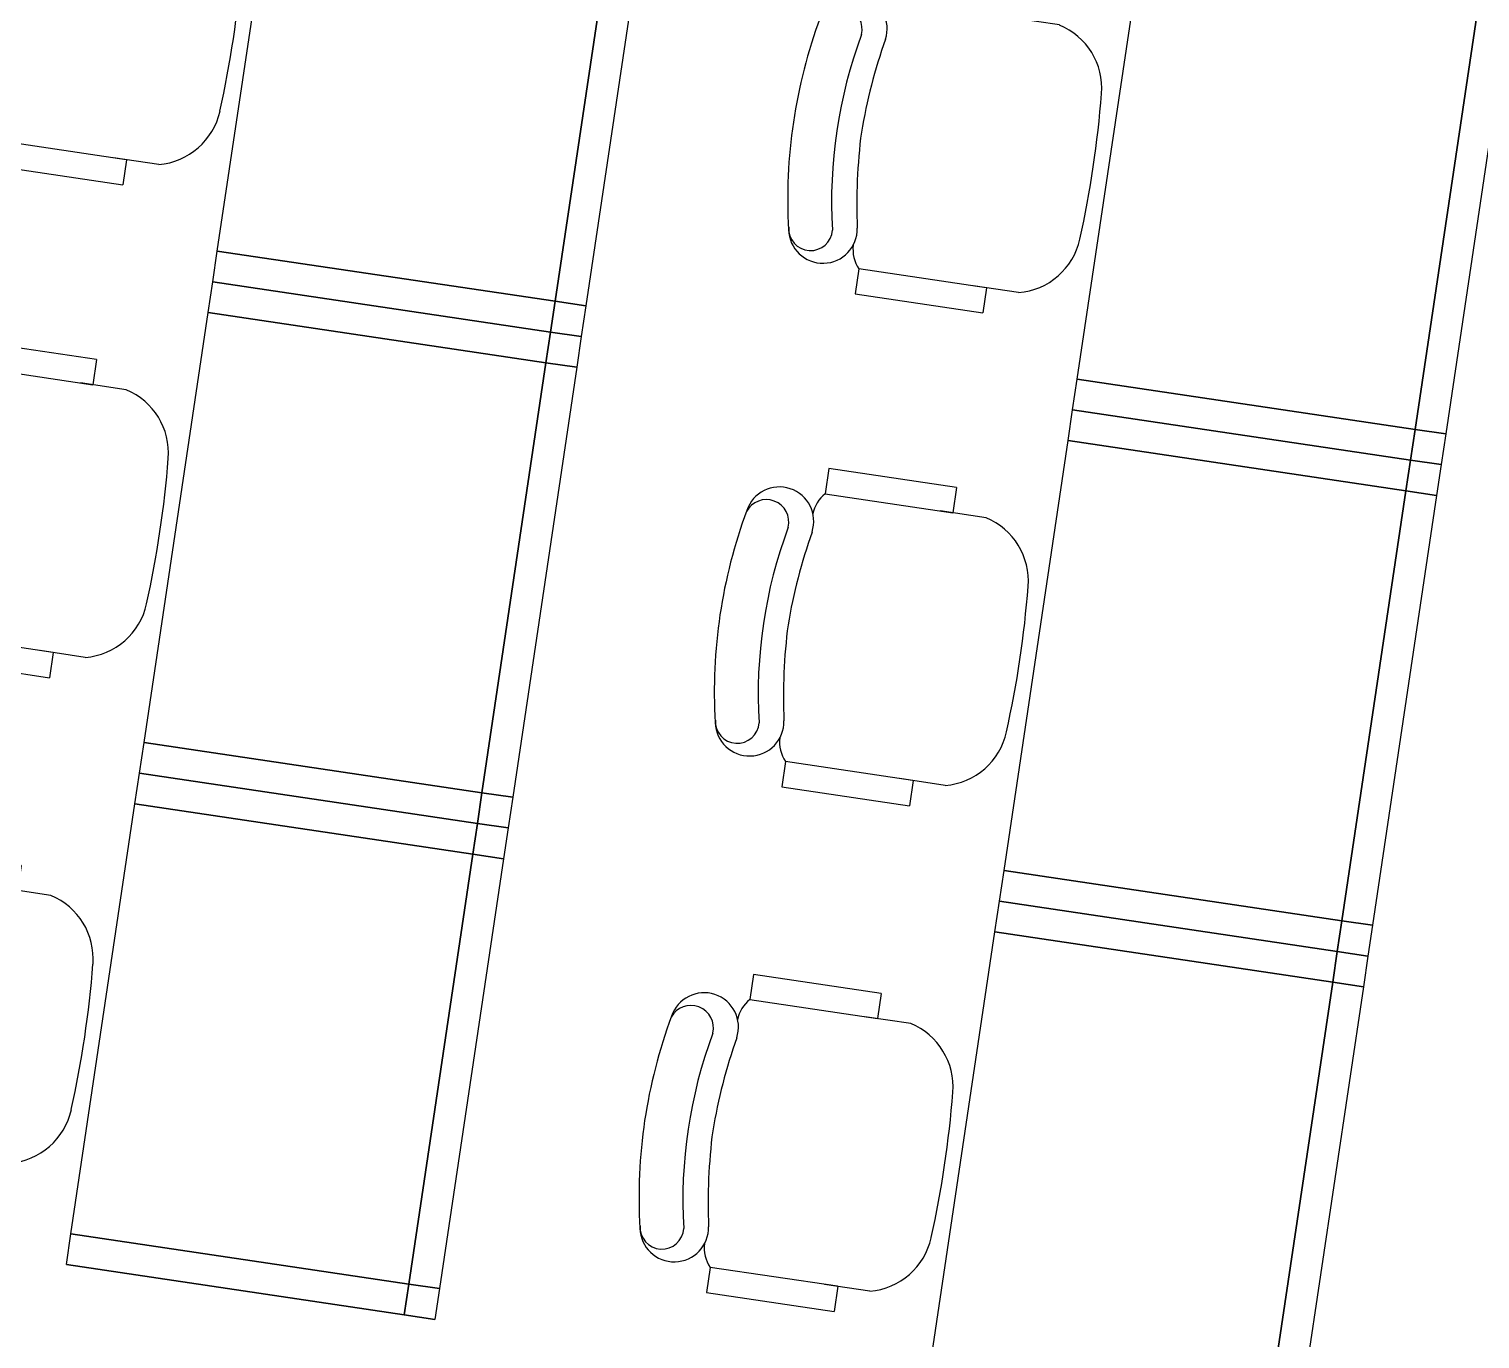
# Model space of a CAD drawing. Header units: millimetres. Extents: x 338 to 506, y 179 to 335.
# Drawn here: x 406.294 to 408.631, y 243.218 to 245.328 of the extents above; entities that cross this region are included whole.
import ezdxf

# ---------------------------------------------------------------- set-up
doc = ezdxf.new("R2010")
doc.units = ezdxf.units.MM
doc.layers.add('MUROS', color=32, linetype='Continuous')
doc.layers.add('PUPITRES', color=8, linetype='Continuous')

# ---------------------------------------------------------------- blocks, each defined once
blk = doc.blocks.new('SILLA-AULA')
at = {"layer": 'PUPITRES'}
for p, q in [((-0.3089, 0.1635), (-0.3089, 0.0888)), ((0.1271, 0.1618), (0.1271, 0.0881)), ((-0.3498, 0.1091), (-0.3498, -0.0987)), ((-0.3498, 0.1091), (-0.3089, 0.1091)), ((-0.3089, -0.0987), (-0.3089, 0.1091)), ((0.1269, 0.1096), (0.168, 0.1096)), ((0.1271, 0.1088), (0.1271, -0.0982)), ((0.168, -0.0982), (0.168, 0.1096)), ((-0.3498, -0.0987), (-0.3089, -0.0987)), ((0.1271, -0.0982), (0.168, -0.0982))]:
    blk.add_line(p, q, dxfattribs=at)
for centre, radius, start, end in [((-0.2016, 0.1365), 0.1106, 94.0766, 165.8334), ((-0.0911, -1.4149), 1.6658, 85.9234, 94.0766), ((0.0195, 0.1365), 0.1106, 13.2566, 85.9234), ((-0.2542, -0.1649), 0.0553, 80.2478, 260.1012), ((-0.2715, -0.0584), 0.0549, 227.1618, 267.5717), ((-0.0727, 0.7859), 0.9127, 259.1286, 268.8433), ((-0.1095, 0.7859), 0.9127, 271.1567, 280.8714), ((0.072, -0.1649), 0.0553, 279.8988, 99.7522), ((0.0898, -0.0579), 0.0549, 270.7226, 312.8382), ((-0.2498, -0.1856), 0.0362, 85.0872, 250.3213), ((-0.0876, 0.6001), 0.7663, 258.0112, 281.9888), ((0.0746, -0.1846), 0.0352, 274.9128, 94.9128), ((-0.0911, 0.5988), 0.8362, 258.0899, 281.9101)]:
    blk.add_arc(centre, radius, start, end, dxfattribs=at)
blk = doc.blocks.new('*U152')
at = {"layer": 'PUPITRES'}
for p, q in [((0.95, -0.14972), (1.65, -0.14972)), ((1.65, -0.14972), (1.65, -0.19972)), ((1.65, -0.19972), (1.65, -0.14972)), ((1.65, -0.14972), (1.7, -0.14972)), ((1.7, -0.19972), (1.7, -0.14972)), ((1.7, -0.14972), (1.75, -0.14972)), ((1.7, -0.19972), (1.7, -0.14972)), ((1.7, -0.19972), (1.7, -0.14972)), ((1.7, -0.14972), (1.7, -0.19972)), ((1.75, -0.14972), (1.75, -0.19972)), ((1.75, -0.19972), (1.75, -0.14972)), ((1.75, -0.14972), (2.45, -0.14972)), ((2.45, -0.14972), (2.45, -0.19972)), ((2.45, -0.19972), (2.45, -0.14972)), ((2.45, -0.14972), (2.5, -0.14972)), ((2.5, -0.19972), (2.5, -0.14972)), ((2.5, -0.14972), (2.55, -0.14972)), ((2.5, -0.19972), (2.5, -0.14972)), ((2.5, -0.14972), (2.5, -0.19972)), ((2.55, -0.14972), (2.55, -0.19972)), ((2.55, -0.19972), (2.55, -0.14972)), ((2.55, -0.14972), (3.25, -0.14972)), ((3.25, -0.14972), (3.25, -0.19972)), ((3.25, -0.19972), (3.25, -0.14972)), ((3.25, -0.14972), (3.3, -0.14972)), ((3.3, -0.19972), (3.3, -0.14972)), ((3.3, -0.14972), (3.3, -0.19972)), ((1.65, -0.19972), (0.95, -0.19972)), ((0.95, -0.19972), (1.65, -0.19972)), ((1.65, -0.74972), (1.65, -0.19972)), ((1.65, -0.19972), (1.7, -0.19972)), ((1.7, -0.19972), (1.65, -0.19972)), ((1.65, -0.19972), (1.65, -0.74972)), ((1.7, -0.74972), (1.7, -0.19972)), ((1.7, -0.19972), (1.75, -0.19972)), ((1.75, -0.19972), (1.7, -0.19972)), ((1.7, -0.74972), (1.7, -0.19972)), ((1.7, -0.74972), (1.7, -0.19972)), ((1.7, -0.19972), (1.7, -0.74972)), ((1.75, -0.19972), (1.75, -0.74972)), ((2.45, -0.19972), (1.75, -0.19972)), ((1.75, -0.74972), (1.75, -0.19972)), ((1.75, -0.19972), (2.45, -0.19972)), ((2.45, -0.74972), (2.45, -0.19972)), ((2.45, -0.19972), (2.5, -0.19972)), ((2.5, -0.19972), (2.45, -0.19972)), ((2.45, -0.19972), (2.45, -0.74972)), ((2.5, -0.74972), (2.5, -0.19972)), ((2.5, -0.19972), (2.55, -0.19972)), ((2.55, -0.19972), (2.5, -0.19972)), ((2.5, -0.74972), (2.5, -0.19972)), ((2.5, -0.19972), (2.5, -0.74972)), ((2.55, -0.19972), (2.55, -0.74972)), ((3.25, -0.19972), (2.55, -0.19972)), ((2.55, -0.74972), (2.55, -0.19972)), ((2.55, -0.19972), (3.25, -0.19972)), ((3.25, -0.74972), (3.25, -0.19972)), ((3.25, -0.19972), (3.3, -0.19972)), ((3.3, -0.19972), (3.25, -0.19972)), ((3.25, -0.19972), (3.25, -0.74972)), ((3.3, -0.74972), (3.3, -0.19972)), ((3.3, -0.19972), (3.3, -0.74972)), ((1.65, -0.74972), (0.95, -0.74972)), ((1.7, -0.74972), (1.65, -0.74972)), ((1.75, -0.74972), (1.7, -0.74972)), ((2.45, -0.74972), (1.75, -0.74972)), ((2.5, -0.74972), (2.45, -0.74972)), ((2.55, -0.74972), (2.5, -0.74972)), ((3.25, -0.74972), (2.55, -0.74972)), ((3.3, -0.74972), (3.25, -0.74972))]:
    blk.add_line(p, q, dxfattribs=at)
at = {"layer": 'MUROS'}
for p in [(1.39914, -1.02539), (2.20139, -1.02539), (3.02485, -1.02539)]:
    blk.add_blockref('SILLA-AULA', p, dxfattribs=at)
blk = doc.blocks.new('*U153')
at = {"layer": 'MUROS', "color": 0, "linetype": 'ByBlock'}
for p in [(0, -2.8), (0, -4.2)]:
    blk.add_blockref('*U152', p, dxfattribs=at)
blk = doc.blocks.new('*U154')
at = {"layer": 'MUROS'}
blk.add_blockref('*U153', (3.31529, 5.63845), dxfattribs=at)
blk = doc.blocks.new('A$C7152A42C')
at = {"layer": 'MUROS', "rotation": 180}
blk.add_blockref('*U154', (69.5023, 89.31129), dxfattribs=at)

msp = doc.modelspace()

# ---------------------------------------------------------------- block references
at = {"layer": 'MUROS', "color": 32, "rotation": 81.53046525965426}
msp.add_blockref('A$C7152A42C', (484.7482, 168.0844), dxfattribs=at)

doc.saveas('drawing.dxf')
